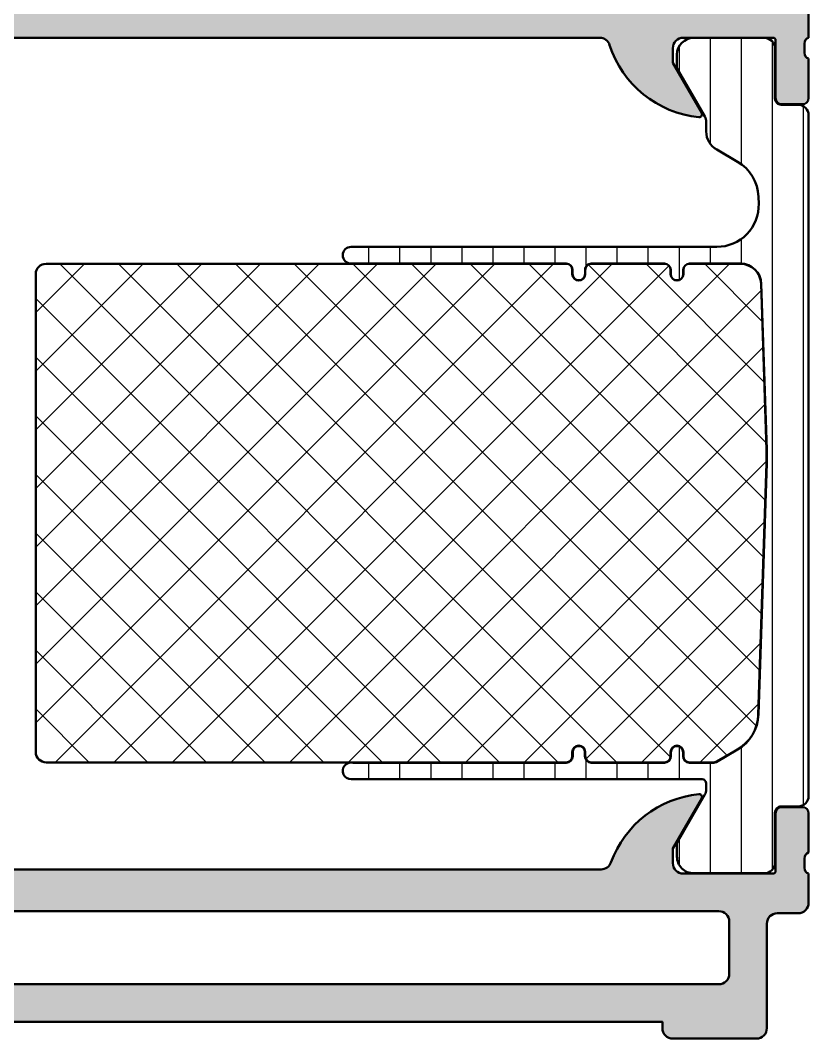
# Model space of a CAD drawing. Extents: x 26 to 99.8, y 2.8 to 86.8.
# Drawn here: x 62.07 to 99.8, y 2.8 to 51.53 of the extents above; entities that cross this region are included whole.
import ezdxf

# ---------------------------------------------------------------- set-up
doc = ezdxf.new("R2010")
doc.units = 0
for name, color, linetype, lineweight in [('0S-Alu contour', 7, 'Continuous', 50), ('0S-Alu hatch', 252, 'Continuous', 25), ('0S-Plastic contour', 254, 'Continuous', 50), ('0S-Plastic hatch', 253, 'Continuous', 25), ('0S-PT contour', 91, 'Continuous', 50), ('0S-PT hatch', 103, 'Continuous', 25)]:
    doc.layers.add(name, color=color, linetype=linetype, lineweight=lineweight)

# ---------------------------------------------------------------- blocks, each defined once
blk = doc.blocks.new('438270__42D3AA4D_421F_46EE_848D_4196FA801ECA_')
at = {"layer": '0S-Alu hatch'}
h = blk.add_hatch(color=256, dxfattribs=at)
edge = h.paths.add_edge_path()
edge.add_line((26.00000000000001, 10.70000000000005), (26, 3.300000000000006))
edge.add_arc((26.49999999999999, 3.300000000000004), 0.4999999999999858, 180, 269.9999999999984)
edge.add_line((26.49999999999997, 2.800000000000018), (27.5, 2.800000000000015))
edge.add_arc((27.5, 3.300000000000015), 0.5, 270, 360)
edge.add_line((28, 3.300000000000015), (28.00000000000002, 3.600000000000006))
edge.add_line((28.00000000000002, 3.600000000000006), (92.79999999999998, 3.600000000000006))
edge.add_line((92.79999999999998, 3.600000000000006), (92.79999999999998, 3.299999999999994))
edge.add_arc((93.3, 3.299999999999997), 0.5, 180, 270)
edge.add_line((93.3, 2.799999999999997), (97.3, 2.799999999999998))
edge.add_arc((97.3, 3.299999999999998), 0.5, 270, 360)
edge.add_line((97.80000000000001, 3.299999999999998), (97.80000000000001, 8.300000000000011))
edge.add_ellipse((98.3, 8.300000000000011), major_axis=(-0.5, 0), ratio=1, start_angle=270, end_angle=360, ccw=False)
edge.add_line((98.3, 8.800000000000011), (99.29999999999998, 8.800000000000011))
edge.add_arc((99.29999999999998, 9.300000000000004), 0.4999999999999938, 270, 360)
edge.add_line((99.8, 9.300000000000004), (99.8, 10.69999999999998))
edge.add_ellipse((99.87883644654303, 10.96752059199309), major_axis=(-0.2788950563274307, 0), ratio=1, start_angle=-1.1645893740997053, end_angle=73.58012358050922, ccw=False)
edge.add_line((99.599999, 10.97318899999148), (99.599999, 11.42678299999148))
edge.add_ellipse((99.87886709564316, 11.43244365946853), major_axis=(-0.2789255417371575, 0), ratio=1, start_angle=-73.57540544464399, end_angle=1.1628700728853119, ccw=False)
edge.add_line((99.79999999999998, 11.69998699999148), (99.79999999999998, 13.57999799999998))
edge.add_arc((99.49999999999999, 13.57999799999998), 0.2999999999999971, 0, 90)
edge.add_line((99.49999999999999, 13.87999799999998), (98.5200256809572, 13.87999799999999))
edge.add_arc((98.5200256809572, 13.57999799999999), 0.3000000000000007, 90, 180)
edge.add_line((98.2200256809572, 13.57999799999999), (98.22002568095719, 10.81999999999999))
edge.add_ellipse((98.1000256809572, 10.81999999999999), major_axis=(-0.1199999999999903, 0), ratio=1, start_angle=90, end_angle=180, ccw=False)
edge.add_line((98.1000256809572, 10.7), (93.8, 10.70000000000001))
edge.add_ellipse((93.8, 11.20000000000001), major_axis=(-0.5000000000000018, 0), ratio=1, start_angle=0, end_angle=90, ccw=False)
edge.add_line((93.3, 11.20000000000001), (93.29999999999998, 11.9))
edge.add_line((93.29999999999998, 11.9), (94.68149545762235, 14.29282032302757))
edge.add_arc((94.56188021535169, 14.36188021535171), 0.1381197846482903, 329.9999999999994, 455.6225775507896)
edge.add_arc((95.03822324117377, 9.52339113815224), 4.999999999999958, 95.62257755079334, 160.0499003679414)
edge.add_ellipse((89.8682774794047, 11.40000000000004), major_axis=(-0.5000000000000246, 0), ratio=1, start_angle=90, end_angle=160.0499003679405, ccw=False)
edge.add_line((89.8682774794047, 10.90000000000001), (35.93172252059524, 10.9))
edge.add_ellipse((35.93172252059524, 11.40000000000029), major_axis=(-0.500000000000286, 0), ratio=1, start_angle=19.95009963205831, end_angle=90, ccw=False)
edge.add_arc((30.76177675882619, 9.523391138152526), 4.999999999999651, 19.95009963205846, 84.37742244920597)
edge.add_arc((31.23811978464829, 14.3618802153517), 0.1381197846482778, 84.37742244920386, 210.0000000000022)
edge.add_line((31.11850454237765, 14.29282032302756), (32.50000000000006, 11.89999999999995))
edge.add_line((32.50000000000006, 11.89999999999995), (32.5, 11.19999999999997))
edge.add_ellipse((32, 11.20000000000001), major_axis=(-0.5, 0), ratio=1, start_angle=90, end_angle=180, ccw=False)
edge.add_line((32, 10.70000000000001), (27.69997431904279, 10.69999999999998))
edge.add_ellipse((27.69997431904278, 10.82000000000001), major_axis=(-0.120000000000033, 0), ratio=1, start_angle=0, end_angle=90.00000000000682, ccw=False)
edge.add_line((27.57997431904275, 10.82000000000001), (27.57997431904276, 13.57999799999997))
edge.add_arc((27.27997431904278, 13.579998), 0.2999999999999829, 0, 90)
edge.add_line((27.27997431904278, 13.87999799999998), (26.3, 13.879998))
edge.add_arc((26.3, 13.57999799999996), 0.3000000000000398, 90, 180)
edge.add_line((25.99999999999996, 13.57999799999996), (25.99999999999999, 11.69998699999146))
edge.add_ellipse((25.92113290435682, 11.43244365946854), major_axis=(-0.2789255417371304, 0), ratio=1, start_angle=178.8371299271082, end_angle=253.5754054446454, ccw=False)
edge.add_line((26.20000099999997, 11.42678299999146), (26.20000099999997, 10.97318899999136))
edge.add_ellipse((25.92116355345701, 10.96752059199309), major_axis=(-0.2788950563273504, 0), ratio=1, start_angle=106.41987641948961, end_angle=181.1645893740763, ccw=False)
edge = h.paths.add_edge_path()
edge.add_line((95.49999999999999, 5.400000000000007), (28.30000000000003, 5.399999999999994))
edge.add_ellipse((28.30000000000003, 5.900000000000022), major_axis=(-0.5000000000000285, 0), ratio=1, start_angle=0, end_angle=90, ccw=False)
edge.add_line((27.8, 5.900000000000022), (27.79999999999999, 8.399999999999999))
edge.add_ellipse((28.3, 8.399999999999999), major_axis=(-0.5000000000000098, 0), ratio=1, start_angle=270, end_angle=360, ccw=False)
edge.add_line((28.3, 8.90000000000001), (95.5, 8.90000000000001))
edge.add_ellipse((95.5, 8.40000000000001), major_axis=(-0.5, 0), ratio=1, start_angle=180, end_angle=270, ccw=False)
edge.add_line((96, 8.400000000000006), (95.99999999999999, 5.900000000000006))
edge.add_ellipse((95.49999999999999, 5.900000000000006), major_axis=(-0.5, 0), ratio=1, start_angle=90, end_angle=180, ccw=False)
at = {"layer": '0S-Alu contour', "color": 7}
for points in [[(31.11850454237765, 14.29282032302756), (32.50000000000006, 11.89999999999995), (32.5, 11.19999999999997)], [(93.3, 11.20000000000001), (93.29999999999998, 11.9), (94.68149545762235, 14.29282032302757)], [(27.27997431904278, 13.87999799999998), (26.3, 13.879998)], [(99.49999999999999, 13.87999799999998), (98.5200256809572, 13.87999799999999)], [(25.99999999999996, 13.57999799999996), (25.99999999999999, 11.69998699999146)], [(27.57997431904275, 10.82000000000001), (27.57997431904276, 13.57999799999997)], [(98.2200256809572, 13.57999799999999), (98.22002568095719, 10.81999999999999)], [(99.79999999999998, 11.69998699999148), (99.79999999999998, 13.57999799999998)], [(26.20000099999997, 11.42678299999146), (26.20000099999997, 10.97318899999136)], [(99.599999, 10.97318899999148), (99.599999, 11.42678299999148)], [(89.8682774794047, 10.90000000000001), (35.93172252059524, 10.9)], [(26.00000000000001, 10.70000000000005), (26, 3.300000000000006)], [(32, 10.70000000000001), (27.69997431904279, 10.69999999999998)], [(98.1000256809572, 10.7), (93.8, 10.70000000000001)], [(99.8, 9.300000000000004), (99.8, 10.69999999999998)], [(28.3, 8.90000000000001), (95.5, 8.90000000000001)], [(98.3, 8.800000000000011), (99.29999999999998, 8.800000000000011)], [(27.8, 5.900000000000022), (27.79999999999999, 8.399999999999999)], [(96, 8.400000000000006), (95.99999999999999, 5.900000000000006)], [(97.80000000000001, 3.299999999999998), (97.80000000000001, 8.300000000000011)], [(95.49999999999999, 5.400000000000007), (28.30000000000003, 5.399999999999994)], [(28, 3.300000000000015), (28.00000000000002, 3.600000000000006), (92.79999999999998, 3.600000000000006), (92.79999999999998, 3.299999999999994)], [(26.49999999999997, 2.800000000000018), (27.5, 2.800000000000015)], [(93.3, 2.799999999999997), (97.3, 2.799999999999998)]]:
    blk.add_lwpolyline(points, dxfattribs=at)
for centre, radius, start, end in [((31.23811978464829, 14.3618802153517), 0.1381197846482778, 84.37742244920386, 210.0000000000022), ((30.76177675882619, 9.523391138152526), 4.999999999999651, 19.95009963205846, 84.37742244920597), ((95.03822324117377, 9.52339113815224), 4.999999999999958, 95.62257755079334, 160.0499003679414), ((94.56188021535169, 14.36188021535171), 0.1381197846482903, 329.9999999999994, 95.62257755078969), ((26.3, 13.57999799999996), 0.3000000000000398, 90, 180), ((27.27997431904278, 13.579998), 0.2999999999999829, 0, 90), ((98.5200256809572, 13.57999799999999), 0.3000000000000007, 90, 180), ((99.49999999999999, 13.57999799999998), 0.2999999999999971, 0, 90), ((99.29999999999998, 9.300000000000004), 0.4999999999999938, 270, 0), ((26.49999999999999, 3.300000000000004), 0.4999999999999858, 180, 269.9999999999984), ((27.5, 3.300000000000015), 0.5, 270, 0), ((93.3, 3.299999999999997), 0.5, 180, 270), ((97.3, 3.299999999999998), 0.5, 270, 0)]:
    blk.add_arc(centre, radius, start, end, dxfattribs=at)
at = {"layer": '0S-Alu contour', "color": 7, "extrusion": (0, 0, -1)}
for centre, radius, start, end in [((-25.92113290435682, 11.43244365946854), 0.2789255417371304, 106.4245945553546, 181.1628700728919), ((-99.87886709564316, 11.43244365946853), 0.2789255417371575, 358.8371299271147, 73.57540544464406), ((-35.93172252059524, 11.40000000000029), 0.500000000000286, 270, 340.0499003679417), ((-89.8682774794047, 11.40000000000004), 0.5000000000000246, 199.9500996320595, 270), ((-25.92116355345701, 10.96752059199309), 0.2788950563273504, 178.8354106259237, 253.5801235805104), ((-27.69997431904278, 10.82000000000001), 0.120000000000033, 269.9999999999932, 0), ((-32, 11.20000000000001), 0.5, 180, 270), ((-93.8, 11.20000000000001), 0.5000000000000018, 270, 0), ((-98.1000256809572, 10.81999999999999), 0.1199999999999903, 180, 270), ((-99.87883644654303, 10.96752059199309), 0.2788950563274307, 286.4198764194908, 1.164589374099741), ((-28.3, 8.399999999999999), 0.5000000000000098, 0, 90), ((-95.5, 8.40000000000001), 0.5, 90, 180), ((-98.3, 8.300000000000011), 0.5, 0, 90), ((-28.30000000000003, 5.900000000000022), 0.5000000000000285, 270, 0), ((-95.49999999999999, 5.900000000000006), 0.5, 180, 270)]:
    blk.add_arc(centre, radius, start, end, dxfattribs=at)
blk = doc.blocks.new('284257__7D83EADB_90C5_4C7D_AEAF_A1377EA3209D___F0C90B5B_12BB_441E_8969_C9B64E093ADA_')
at = {"layer": '0S-Plastic hatch'}
h = blk.add_hatch(dxfattribs=at)
h.set_pattern_fill('ANSI31', color=256, scale=0.4680000000000001, angle=45, style=0)
h.set_pattern_definition([(90, (0, 0), (-1.4859, 0), [])])
edge = h.paths.add_edge_path()
edge.add_line((99.7982194002036, 46.99215112069119), (99.7982194002036, 14.41211966253131))
edge.add_ellipse((99.2982194002036, 14.41211966253132), major_axis=(-0.5, 0), ratio=1, start_angle=89.9999999999983, end_angle=180, ccw=False)
edge.add_line((99.2982194002036, 13.91211966253132), (98.48788806973987, 13.91211966253133))
edge.add_arc((98.48788806973985, 13.61211966253143), 0.2999999999998977, 89.99999999999729, 180.0079246230968)
edge.add_line((98.18788807260943, 13.61207816930205), (98.18822000096787, 11.21220454699352))
edge.add_ellipse((97.68822000575035, 11.2121353916113), major_axis=(-0.5000000000000027, 0), ratio=1, start_angle=90.00000000000159, end_angle=180.0079246230509, ccw=False)
edge.add_line((97.68822000575035, 10.7121353916113), (94.29821940020373, 10.71213539161124))
edge.add_ellipse((94.2982194002037, 11.5121353916113), major_axis=(-0.800000000000054, 0), ratio=1, start_angle=0, end_angle=90.00000000000102, ccw=False)
edge.add_line((93.49821940020365, 11.5121353916113), (93.49821940020365, 12.16213539161156))
edge.add_line((93.49821940020365, 12.16213539161156), (94.83552925371313, 14.47842400335274))
edge.add_arc((94.39821939969946, 14.72082881372234), 0.500000000507783, 330.9999999999673, 360)
edge.add_line((94.89821940020722, 14.72082881372234), (94.89821940020357, 15.01213539161392))
edge.add_arc((94.69821940020366, 15.01213539161141), 0.1999999999999176, 0, 90)
edge.add_line((94.69821940020366, 15.21213539161132), (77.89869307453608, 15.21213539161129))
edge.add_ellipse((77.89869307453611, 15.61213539161129), major_axis=(-0.4000000000000004, 0), ratio=1, start_angle=-102.83856814098363, end_angle=89.99999999999591, ccw=False)
edge.add_line((77.98757501870926, 16.00213539161129), (88.19869307453612, 16.00213539161136))
edge.add_arc((88.19869307453612, 16.31213539161134), 0.3099999999999898, 270, 360)
edge.add_line((88.50869307453613, 16.31213539161134), (88.50869307453613, 16.51213539161132))
edge.add_ellipse((88.79869307453612, 16.51213539161129), major_axis=(-0.2900000000000062, 0), ratio=1, start_angle=180, end_angle=360, ccw=False)
edge.add_line((89.08869307453612, 16.51213539161126), (89.08869307453608, 16.31213539161147))
edge.add_arc((89.39869307453613, 16.31213539161138), 0.310000000000052, 180, 270)
edge.add_line((89.39869307453613, 16.00213539161133), (92.89822008476602, 16.00213539161131))
edge.add_arc((92.89822008476602, 16.31213515309116), 0.309999761479844, 270, 360)
edge.add_line((93.20821984624588, 16.31213515309116), (93.20821984624588, 16.51213515309115))
edge.add_ellipse((93.49821984624587, 16.51213515309112), major_axis=(-0.2900000000000062, 0), ratio=1, start_angle=180, end_angle=360, ccw=False)
edge.add_line((93.7882198462459, 16.51213515309109), (93.78821984624584, 16.31213515309131))
edge.add_arc((94.09821960772572, 16.31213515309122), 0.3099997614798724, 180, 270)
edge.add_line((94.09821960772572, 16.00213539161135), (95.26232101540393, 16.00213539161134))
edge.add_arc((95.26232101540393, 16.21213539124273), 0.2099999996313873, 270, 299.9999946536821)
edge.add_line((95.3673209982496, 16.03027004696959), (96.39912349851025, 16.6375283746364))
edge.add_arc((95.3991236639393, 18.36957926879846), 1.999999992277378, 299.9999946553821, 358.2770022894822)
edge.add_line((97.39821940020357, 18.30944436745539), (97.7928388301676, 30.33413775413861))
edge.add_arc((87.79821940019951, 30.6621353916109), 10.00000000000414, 358.1203748410041, 361.8796251590568)
edge.add_line((97.79283883016724, 30.9901330290938), (97.53506447884953, 38.92493515535926))
edge.add_arc((96.53560253585307, 38.89213539161133), 1.000000000000091, 1.879625159036837, 90.0000000000016)
edge.add_line((96.53560253585304, 39.89213539161142), (94.09821940020355, 39.89213539161133))
edge.add_arc((94.09821940020358, 39.59213539161137), 0.2999999999999687, 90.00000000000273, 180)
edge.add_line((93.7982194002036, 39.59213539161137), (93.7982194002036, 39.39213539161134))
edge.add_ellipse((93.49821940020362, 39.39213539161134), major_axis=(-0.2999999999999829, 0), ratio=1, start_angle=0, end_angle=180, ccw=False)
edge.add_line((93.19821940020364, 39.39213539161134), (93.19821940020364, 39.59213539161133))
edge.add_arc((92.89821940020364, 39.59213539161133), 0.2999999999999829, 0, 90)
edge.add_line((92.89821940020364, 39.89213539161132), (89.39869307453607, 39.89213539161133))
edge.add_arc((89.39869307453606, 39.59213539161135), 0.29999999999999, 89.99999999999729, 180)
edge.add_line((89.09869307453607, 39.59213539161135), (89.09869307453607, 39.39213539161134))
edge.add_ellipse((88.79869307453608, 39.39213539161134), major_axis=(-0.2999999999999829, 0), ratio=1, start_angle=0, end_angle=180, ccw=False)
edge.add_line((88.4986930745361, 39.39213539161133), (88.4986930745361, 39.59213539161135))
edge.add_arc((88.19869307453611, 39.59213539161135), 0.2999999999999971, 0, 90)
edge.add_line((88.19869307453611, 39.89213539161135), (77.89869307453606, 39.89213539161135))
edge.add_ellipse((77.89869307453606, 40.29213539161133), major_axis=(-0.3999999999999915, 0), ratio=1, start_angle=-90, end_angle=90, ccw=False)
edge.add_line((77.89869307453606, 40.69213539161133), (95.4103579879039, 40.69213539161121))
edge.add_arc((95.41035798790391, 42.69213539161127), 2.000000000000063, 269.9999999999996, 361.8796251590051)
edge.add_line((97.40928187389675, 42.75773491910602), (97.39821940020357, 43.09482641576715))
edge.add_arc((95.39912365622013, 43.03469151419196), 2.000000000000046, 1.722997710515216, 60.00000552362365)
edge.add_line((96.39912348924106, 44.7667424181663), (95.39821948369315, 45.3446144865456))
edge.add_ellipse((95.89821940020359, 46.21063993853272), major_axis=(-0.9999999999999554, 0), ratio=1, start_angle=0, end_angle=60.00000552362371, ccw=False)
edge.add_line((94.89821940020362, 46.21063993853272), (94.89821940020747, 46.68344196959931))
edge.add_arc((94.39821940008557, 46.68344196960337), 0.5000000001219008, 0, 28.99999999998243)
edge.add_line((94.83552925376196, 46.9258467797855), (93.4982194002036, 49.24213539161137))
edge.add_line((93.4982194002036, 49.24213539161137), (93.4982194002036, 49.89213539161122))
edge.add_ellipse((94.29821940020358, 49.89213539161122), major_axis=(-0.7999999999999972, 0), ratio=1, start_angle=270.000000000001, end_angle=360, ccw=False)
edge.add_line((94.29821940020358, 50.69213539161122), (97.68822001053275, 50.69213539161127))
edge.add_ellipse((97.68822001053276, 50.19213539161126), major_axis=(-0.5000000000000142, 0), ratio=1, start_angle=179.9920752627074, end_angle=270.00000000000165, ccw=False)
edge.add_line((98.18822000575018, 50.19206623523242), (98.18788807260938, 47.79219261451829))
edge.add_arc((98.48788806973975, 47.79215112069109), 0.2999999999999337, 179.9920752627072, 270)
edge.add_line((98.48788806973975, 47.49215112069116), (99.29821940020366, 47.49215112069116))
edge.add_ellipse((99.29821940020366, 46.99215112069119), major_axis=(-0.4999999999999645, 0), ratio=1, start_angle=180, end_angle=270, ccw=False)
at = {"layer": '0S-Plastic contour', "color": 7}
for points in [[(94.29821940020358, 50.69213539161122), (97.68822001053275, 50.69213539161127)], [(94.83552925376196, 46.9258467797855), (93.4982194002036, 49.24213539161137), (93.4982194002036, 49.89213539161122)], [(98.18822000575018, 50.19206623523242), (98.18788807260938, 47.79219261451829)], [(98.48788806973975, 47.49215112069116), (99.29821940020366, 47.49215112069116)], [(99.7982194002036, 46.99215112069119), (99.7982194002036, 14.41211966253131)], [(94.89821940020362, 46.21063993853272), (94.89821940020747, 46.68344196959931)], [(96.39912348924106, 44.7667424181663), (95.39821948369315, 45.3446144865456)], [(97.40928187389675, 42.75773491910602), (97.39821940020357, 43.09482641576715)], [(77.89869307453606, 40.69213539161133), (95.4103579879039, 40.69213539161121)], [(88.19869307453611, 39.89213539161135), (77.89869307453606, 39.89213539161135)], [(88.4986930745361, 39.39213539161133), (88.4986930745361, 39.59213539161135)], [(89.09869307453607, 39.59213539161135), (89.09869307453607, 39.39213539161134)], [(92.89821940020364, 39.89213539161132), (89.39869307453607, 39.89213539161133)], [(93.19821940020364, 39.39213539161134), (93.19821940020364, 39.59213539161133)], [(93.7982194002036, 39.59213539161137), (93.7982194002036, 39.39213539161134)], [(96.53560253585304, 39.89213539161142), (94.09821940020355, 39.89213539161133)], [(97.79283883016724, 30.9901330290938), (97.53506447884953, 38.92493515535926)], [(97.39821940020357, 18.30944436745539), (97.7928388301676, 30.33413775413861)], [(95.3673209982496, 16.03027004696959), (96.39912349851025, 16.6375283746364)], [(88.50869307453613, 16.31213539161134), (88.50869307453613, 16.51213539161132)], [(89.08869307453612, 16.51213539161126), (89.08869307453608, 16.31213539161147)], [(93.20821984624588, 16.31213515309116), (93.20821984624588, 16.51213515309115)], [(93.7882198462459, 16.51213515309109), (93.78821984624584, 16.31213515309131)], [(77.98757501870926, 16.00213539161129), (88.19869307453612, 16.00213539161136)], [(89.39869307453613, 16.00213539161133), (92.89822008476602, 16.00213539161131)], [(94.09821960772572, 16.00213539161135), (95.26232101540393, 16.00213539161134)], [(94.69821940020366, 15.21213539161132), (77.89869307453608, 15.21213539161129)], [(94.89821940020722, 14.72082881372234), (94.89821940020357, 15.01213539161392)], [(93.49821940020365, 11.5121353916113), (93.49821940020365, 12.16213539161156), (94.83552925371313, 14.47842400335274)], [(99.2982194002036, 13.91211966253132), (98.48788806973987, 13.91211966253133)], [(98.18788807260943, 13.61207816930205), (98.18822000096787, 11.21220454699352)], [(97.68822000575035, 10.7121353916113), (94.29821940020373, 10.71213539161124)]]:
    blk.add_lwpolyline(points, dxfattribs=at)
at = {"layer": '0S-Plastic contour', "color": 7, "extrusion": (0, 0, -1)}
for centre, radius, start, end in [((-94.29821940020358, 49.89213539161122), 0.7999999999999972, 0, 89.99999999999898), ((-97.68822001053276, 50.19213539161126), 0.5000000000000142, 89.99999999999837, 180.0079247372927), ((-99.29821940020366, 46.99215112069119), 0.4999999999999645, 90, 180), ((-95.89821940020359, 46.21063993853272), 0.9999999999999554, 299.9999944763763, 0), ((-77.89869307453606, 40.29213539161133), 0.3999999999999915, 270, 90), ((-88.79869307453608, 39.39213539161134), 0.2999999999999829, 180, 0), ((-93.49821940020362, 39.39213539161134), 0.2999999999999829, 180, 0), ((-88.79869307453612, 16.51213539161129), 0.2900000000000062, 0, 180), ((-93.49821984624587, 16.51213515309112), 0.2900000000000062, 0, 180), ((-77.89869307453611, 15.61213539161129), 0.4000000000000004, 270.0000000000041, 102.8385681409836), ((-99.2982194002036, 14.41211966253132), 0.5, 180, 270.0000000000017), ((-94.2982194002037, 11.5121353916113), 0.800000000000054, 269.999999999999, 0), ((-97.68822000575035, 11.2121353916113), 0.5000000000000027, 179.9920753769491, 269.9999999999984)]:
    blk.add_arc(centre, radius, start, end, dxfattribs=at)
at = {"layer": '0S-Plastic contour', "color": 7}
for centre, radius, start, end in [((98.48788806973975, 47.79215112069109), 0.2999999999999337, 179.9920752627072, 270), ((94.39821940008557, 46.68344196960337), 0.5000000001219008, 0, 28.99999999998243), ((95.39912365622013, 43.03469151419196), 2.000000000000046, 1.722997710515216, 60.00000552362365), ((95.41035798790391, 42.69213539161127), 2.000000000000063, 269.9999999999996, 1.879625159005031), ((88.19869307453611, 39.59213539161135), 0.2999999999999971, 0, 90), ((89.39869307453606, 39.59213539161135), 0.29999999999999, 89.99999999999729, 180), ((92.89821940020364, 39.59213539161133), 0.2999999999999829, 0, 90), ((94.09821940020358, 39.59213539161137), 0.2999999999999687, 90.00000000000273, 180), ((96.53560253585307, 38.89213539161133), 1.000000000000091, 1.879625159036837, 90.0000000000016), ((87.79821940019951, 30.6621353916109), 10.00000000000414, 358.1203748410041, 1.879625159056813), ((95.3991236639393, 18.36957926879846), 1.999999992277378, 299.9999946553821, 358.2770022894822), ((88.19869307453612, 16.31213539161134), 0.3099999999999898, 270, 0), ((89.39869307453613, 16.31213539161138), 0.310000000000052, 180, 270), ((92.89822008476602, 16.31213515309116), 0.309999761479844, 270, 0), ((94.09821960772572, 16.31213515309122), 0.3099997614798724, 180, 270), ((95.26232101540393, 16.21213539124273), 0.2099999996313873, 270, 299.9999946536821), ((94.69821940020366, 15.01213539161141), 0.1999999999999176, 0, 90), ((94.39821939969946, 14.72082881372234), 0.500000000507783, 330.9999999999673, 0), ((98.48788806973985, 13.61211966253143), 0.2999999999998977, 89.99999999999729, 180.0079246230968)]:
    blk.add_arc(centre, radius, start, end, dxfattribs=at)
blk = doc.blocks.new('439250__AFBA15B5_FBC7_4780_A3A8_0C3008665198_')
at = {"layer": '0S-PT hatch'}
h = blk.add_hatch(dxfattribs=at)
h.set_pattern_fill('ANSI37', color=256, scale=0.625, angle=90, style=0)
h.set_pattern_definition([(135, (0, 0), (-1.403165018917055, -1.403165018917055), []), (225, (0, 0), (1.403165018917055, -1.403165018917055), [])])
edge = h.paths.add_edge_path()
edge.add_arc((63.29821988200912, 39.39213539161136), 0.490000000000002, 90, 180)
edge.add_line((62.80821988200911, 39.39213539161136), (62.8082198820091, 16.51213539161128))
edge.add_arc((63.2982198820091, 16.51213539161128), 0.4899999999999949, 180, 270.0000000000008)
edge.add_line((63.29821988200911, 16.02213539161129), (88.19869307453612, 16.02213539161128))
edge.add_arc((88.19869307453612, 16.31213539161127), 0.2899999999999885, 270, 360)
edge.add_line((88.48869307453612, 16.31213539161127), (88.48869307453612, 16.51213539161133))
edge.add_ellipse((88.79869307453612, 16.5121353916113), major_axis=(-0.3100000000000094, 0), ratio=1, start_angle=180, end_angle=360, ccw=False)
edge.add_line((89.10869307453612, 16.51213539161127), (89.10869307453606, 16.31213539161142))
edge.add_arc((89.39869307453613, 16.31213539161133), 0.2900000000000489, 180, 270)
edge.add_line((89.39869307453613, 16.02213539161128), (92.89822008476602, 16.02213539161128))
edge.add_arc((92.89822008476602, 16.31213515309112), 0.2899997614798444, 270, 360)
edge.add_line((93.18821984624589, 16.31213515309112), (93.18821984624589, 16.51213515309116))
edge.add_ellipse((93.49821984624587, 16.51213515309113), major_axis=(-0.3100000000000023, 0), ratio=1, start_angle=180, end_angle=360, ccw=False)
edge.add_line((93.80821984624589, 16.5121351530911), (93.80821984624585, 16.31213515309125))
edge.add_arc((94.09821960772572, 16.31213515309116), 0.2899997614798764, 180, 270)
edge.add_line((94.09821960772572, 16.02213539161128), (95.26232101540381, 16.02213539161128))
edge.add_arc((95.26232101540381, 16.21213539124266), 0.1899999996313841, 270, 299.9999946536842)
edge.add_line((95.35732099986569, 16.04759055597833), (96.39912349851039, 16.6392464334089))
edge.add_arc((95.37698206851508, 18.37254179380859), 2.012234059272421, 300.5282736154525, 357.9014590191401)
edge.add_line((97.38786657587956, 18.29885728161358), (97.78284421073764, 30.33446575177615))
edge.add_arc((87.79827029706121, 30.66213538319988), 9.98994913025213, 358.120365314609, 361.8417410210353)
edge.add_line((97.78305873765436, 30.98320145369412), (97.52506985941943, 38.92460715772637))
edge.add_arc((96.53560253585307, 38.89213539161124), 0.9900000000001054, 1.879625159307186, 90)
edge.add_line((96.53560253585307, 39.88213539161134), (94.09821940020358, 39.88213539161135))
edge.add_arc((94.09821940020358, 39.59213539161138), 0.2899999999999707, 90, 180)
edge.add_line((93.80821940020358, 39.59213539161138), (93.80821940020361, 39.39213539161134))
edge.add_ellipse((93.49821940020362, 39.39213539161134), major_axis=(-0.3099999999999881, 0), ratio=1, start_angle=0, end_angle=180, ccw=False)
edge.add_line((93.18821940020364, 39.39213539161134), (93.18821940020365, 39.59213539161136))
edge.add_arc((92.89821940020364, 39.59213539161137), 0.289999999999992, 0, 90)
edge.add_line((92.89821940020364, 39.88213539161136), (89.39869307453607, 39.88213539161136))
edge.add_arc((89.39869307453607, 39.59213539161137), 0.2899999999999849, 90, 180)
edge.add_line((89.10869307453609, 39.59213539161137), (89.10869307453606, 39.39213539161135))
edge.add_ellipse((88.79869307453608, 39.39213539161135), major_axis=(-0.3099999999999881, 0), ratio=1, start_angle=0, end_angle=180, ccw=False)
edge.add_line((88.48869307453609, 39.39213539161135), (88.48869307453612, 39.59213539161135))
edge.add_arc((88.19869307453611, 39.59213539161135), 0.2899999999999991, 0, 90)
edge.add_line((88.19869307453611, 39.88213539161135), (63.29821988200912, 39.88213539161136))
at = {"layer": '0S-PT contour', "color": 7}
for points in [[(88.19869307453611, 39.88213539161135), (63.29821988200912, 39.88213539161136)], [(88.48869307453609, 39.39213539161135), (88.48869307453612, 39.59213539161135)], [(89.10869307453609, 39.59213539161137), (89.10869307453606, 39.39213539161135)], [(92.89821940020364, 39.88213539161136), (89.39869307453607, 39.88213539161136)], [(93.18821940020364, 39.39213539161134), (93.18821940020365, 39.59213539161136)], [(93.80821940020358, 39.59213539161138), (93.80821940020361, 39.39213539161134)], [(96.53560253585307, 39.88213539161134), (94.09821940020358, 39.88213539161135)], [(62.80821988200911, 39.39213539161136), (62.8082198820091, 16.51213539161128)], [(97.78305873765436, 30.98320145369412), (97.52506985941943, 38.92460715772637)], [(97.38786657587956, 18.29885728161358), (97.78284421073764, 30.33446575177615)], [(95.35732099986569, 16.04759055597833), (96.39912349851039, 16.6392464334089)], [(88.48869307453612, 16.31213539161127), (88.48869307453612, 16.51213539161133)], [(89.10869307453612, 16.51213539161127), (89.10869307453606, 16.31213539161142)], [(93.18821984624589, 16.31213515309112), (93.18821984624589, 16.51213515309116)], [(93.80821984624589, 16.5121351530911), (93.80821984624585, 16.31213515309125)], [(63.29821988200911, 16.02213539161129), (88.19869307453612, 16.02213539161128)], [(89.39869307453613, 16.02213539161128), (92.89822008476602, 16.02213539161128)], [(94.09821960772572, 16.02213539161128), (95.26232101540381, 16.02213539161128)]]:
    blk.add_lwpolyline(points, dxfattribs=at)
for centre, radius, start, end in [((63.29821988200912, 39.39213539161136), 0.490000000000002, 90, 180), ((88.19869307453611, 39.59213539161135), 0.2899999999999991, 0, 90), ((89.39869307453607, 39.59213539161137), 0.2899999999999849, 90, 180), ((92.89821940020364, 39.59213539161137), 0.289999999999992, 0, 90), ((94.09821940020358, 39.59213539161138), 0.2899999999999707, 90, 180), ((96.53560253585307, 38.89213539161124), 0.9900000000001054, 1.879625159307186, 90), ((87.79827029706121, 30.66213538319988), 9.98994913025213, 358.120365314609, 1.841741021035279), ((95.37698206851508, 18.37254179380859), 2.012234059272421, 300.5282736154525, 357.9014590191401), ((63.2982198820091, 16.51213539161128), 0.4899999999999949, 180, 270.0000000000008), ((88.19869307453612, 16.31213539161127), 0.2899999999999885, 270, 0), ((89.39869307453613, 16.31213539161133), 0.2900000000000489, 180, 270), ((92.89822008476602, 16.31213515309112), 0.2899997614798444, 270, 0), ((94.09821960772572, 16.31213515309116), 0.2899997614798764, 180, 270), ((95.26232101540381, 16.21213539124266), 0.1899999996313841, 270, 299.9999946536842)]:
    blk.add_arc(centre, radius, start, end, dxfattribs=at)
at = {"layer": '0S-PT contour', "color": 7, "extrusion": (0, 0, -1)}
for centre, radius, start, end in [((-88.79869307453608, 39.39213539161135), 0.3099999999999881, 180, 0), ((-93.49821940020362, 39.39213539161134), 0.3099999999999881, 180, 0), ((-88.79869307453612, 16.5121353916113), 0.3100000000000094, 0, 180), ((-93.49821984624587, 16.51213515309113), 0.3100000000000023, 0, 180)]:
    blk.add_arc(centre, radius, start, end, dxfattribs=at)
blk = doc.blocks.new('438280__17AC99D9_22D9_4051_9981_45DB5B6DF9F1_')
at = {"layer": '0S-Alu hatch'}
h = blk.add_hatch(color=256, dxfattribs=at)
edge = h.paths.add_edge_path()
edge.add_arc((26.5, 86.29999999999897), 0.5, 90, 180)
edge.add_line((26, 86.29999999999897), (26, 80.79999999999897))
edge.add_ellipse((25.47500000000001, 80.29999999999897), major_axis=(-0.7249999999999939, 0), ratio=1, start_angle=136.397181027296, end_angle=223.6028189727041, ccw=False)
edge.add_line((26, 79.79999999999897), (26, 50.69999999999902))
edge.add_ellipse((25.92116355345697, 50.4324794080059), major_axis=(-0.2788950563274393, 0), ratio=1, start_angle=178.8354106258728, end_angle=253.5801235805097, ccw=False)
edge.add_line((26.20000100000002, 50.42681100000738), (26.200001, 49.9732170000075))
edge.add_ellipse((25.92113290435681, 49.96755634053045), major_axis=(-0.2789255417371717, 0), ratio=1, start_angle=106.42459455535499, end_angle=181.1628700728853, ccw=False)
edge.add_line((25.99999999999999, 49.70001300000748), (25.99999999999999, 47.82000199999901))
edge.add_arc((26.3, 47.82000199999901), 0.3000000000000114, 180, 270)
edge.add_line((26.3, 47.52000199999899), (27.27997431904278, 47.52000199999899))
edge.add_arc((27.27997431904278, 47.82000199999901), 0.3000000000000114, 270, 360)
edge.add_line((27.57997431904279, 47.82000199999901), (27.57997431904279, 50.579999999999))
edge.add_ellipse((27.69997431904277, 50.579999999999), major_axis=(-0.1199999999999761, 0), ratio=1, start_angle=270, end_angle=360, ccw=False)
edge.add_line((27.69997431904277, 50.69999999999898), (31.99999999999999, 50.69999999999898))
edge.add_ellipse((31.99999999999999, 50.19999999999898), major_axis=(-0.5, 0), ratio=1, start_angle=180, end_angle=270, ccw=False)
edge.add_line((32.49999999999999, 50.19999999999898), (32.5, 49.49999999999898))
edge.add_line((32.5, 49.49999999999898), (31.11850454237761, 47.10717967697141))
edge.add_arc((31.23811978464826, 47.03811978464727), 0.1381197846482877, 150.0000000000014, 275.6225775508016)
edge.add_arc((30.76177675882619, 51.876608861847), 5.000000000000204, 275.6225775507932, 342.2515836439283)
edge.add_ellipse((35.99999999999982, 50.19999999999909), major_axis=(-0.4999999999996667, 0), ratio=1, start_angle=270, end_angle=342.2515836439286, ccw=False)
edge.add_line((35.99999999999982, 50.69999999999875), (89.80000000000146, 50.69999999999898))
edge.add_ellipse((89.80000000000146, 50.20000000000004), major_axis=(-0.4999999999989413, 0), ratio=1, start_angle=197.7484163560696, end_angle=270, ccw=False)
edge.add_arc((95.03822324117381, 51.87660886184729), 4.999999999999498, 197.7484163560691, 264.3774224492055)
edge.add_arc((94.56188021535166, 47.0381197846483), 0.1381197846483166, 264.3774224492054, 390.0000000000004)
edge.add_line((94.68149545762235, 47.10717967697246), (93.29999999999998, 49.50000000000001))
edge.add_line((93.29999999999998, 49.50000000000001), (93.29999999999998, 50.19999999999999))
edge.add_ellipse((93.8, 50.2), major_axis=(-0.5000000000000142, 0), ratio=1, start_angle=269.99999999998863, end_angle=360, ccw=False)
edge.add_line((93.8000000000001, 50.70000000000002), (98.10002568095868, 50.69999999999899))
edge.add_ellipse((98.10002568095864, 50.57999999999899), major_axis=(-0.1200000000000045, 0), ratio=1, start_angle=180, end_angle=269.9999999999864, ccw=False)
edge.add_line((98.22002568095864, 50.57999999999899), (98.22002568095864, 47.820001999999))
edge.add_arc((98.52002568095864, 47.82000199999901), 0.2999999999999971, 180, 270)
edge.add_line((98.52002568095864, 47.520001999999), (99.50000000000144, 47.52000199999899))
edge.add_arc((99.50000000000144, 47.820001999999), 0.3000000000000114, 270, 360)
edge.add_line((99.80000000000145, 47.820001999999), (99.80000000000145, 49.7000130000075))
edge.add_ellipse((99.8788670956446, 49.96755634053044), major_axis=(-0.2789255417371423, 0), ratio=1, start_angle=-1.1628700728251147, end_angle=73.57540544464621, ccw=False)
edge.add_line((99.59999900000143, 49.97321700000719), (99.59999900000143, 50.42681100000752))
edge.add_ellipse((99.87883644654246, 50.43247940800585), major_axis=(-0.2788950563254052, 0), ratio=1, start_angle=-73.58012358050831, end_angle=1.164589374096579, ccw=False)
edge.add_line((99.79999999999998, 50.69999999999702), (99.8, 86.29999999999897))
edge.add_arc((99.29999999999998, 86.29999999999897), 0.5, 0, 90)
edge.add_line((99.29999999999998, 86.79999999999897), (98.3, 86.79999999999897))
edge.add_arc((98.3, 86.29999999999897), 0.5, 90, 180)
edge.add_line((97.80000000000001, 86.29999999999897), (97.80000000000001, 85.99999999999898))
edge.add_line((97.80000000000001, 85.99999999999898), (31, 85.99999999999898))
edge.add_line((31, 85.99999999999898), (31, 86.29999999999897))
edge.add_arc((30.5, 86.29999999999897), 0.5, 0, 90)
edge.add_line((30.5, 86.79999999999897), (26.5, 86.79999999999897))
edge = h.paths.add_edge_path()
edge.add_line((35.7, 83.99999999999899), (35.7, 84.199999999999))
edge.add_line((35.7, 84.199999999999), (90.29999999999998, 84.19999999999906))
edge.add_line((90.29999999999998, 84.19999999999906), (90.29999999999998, 83.99999999999899))
edge.add_line((90.29999999999998, 83.99999999999899), (97.29999999999998, 83.99999999999899))
edge.add_ellipse((97.29999999999998, 83.499999999999), major_axis=(-0.5, 0), ratio=1, start_angle=180, end_angle=270, ccw=False)
edge.add_line((97.79999999999998, 83.499999999999), (97.79999999999998, 53.19999999999894))
edge.add_ellipse((97.29999999999998, 53.19999999999894), major_axis=(-0.5, 0), ratio=1, start_angle=90, end_angle=180, ccw=False)
edge.add_line((97.29999999999998, 52.69999999999894), (28.70000000000002, 52.69999999999898))
edge.add_ellipse((28.69999999999999, 53.19999999999898), major_axis=(-0.5, 0), ratio=1, start_angle=0, end_angle=90.00000000000318, ccw=False)
edge.add_line((28.19999999999999, 53.19999999999898), (28.2, 83.499999999999))
edge.add_ellipse((28.7, 83.499999999999), major_axis=(-0.5, 0), ratio=1, start_angle=270, end_angle=360, ccw=False)
edge.add_line((28.7, 83.999999999999), (35.7, 83.99999999999899))
at = {"layer": '0S-Alu contour', "color": 7}
for points in [[(30.5, 86.79999999999897), (26.5, 86.79999999999897)], [(99.29999999999998, 86.79999999999897), (98.3, 86.79999999999897)], [(26, 86.29999999999897), (26, 80.79999999999897)], [(97.80000000000001, 86.29999999999897), (97.80000000000001, 85.99999999999898), (31, 85.99999999999898), (31, 86.29999999999897)], [(99.79999999999998, 50.69999999999702), (99.8, 86.29999999999897)], [(28.7, 83.999999999999), (35.7, 83.99999999999899)], [(35.7, 83.99999999999899), (35.7, 84.199999999999), (90.29999999999998, 84.19999999999906), (90.29999999999998, 83.99999999999899), (97.29999999999998, 83.99999999999899)], [(28.19999999999999, 53.19999999999898), (28.2, 83.499999999999)], [(97.79999999999998, 83.499999999999), (97.79999999999998, 53.19999999999894)], [(26, 79.79999999999897), (26, 50.69999999999902)], [(97.29999999999998, 52.69999999999894), (28.70000000000002, 52.69999999999898)], [(27.69997431904277, 50.69999999999898), (31.99999999999999, 50.69999999999898)], [(35.99999999999982, 50.69999999999875), (89.80000000000146, 50.69999999999898)], [(93.8000000000001, 50.70000000000002), (98.10002568095868, 50.69999999999899)], [(26.20000100000002, 50.42681100000738), (26.200001, 49.9732170000075)], [(27.57997431904279, 47.82000199999901), (27.57997431904279, 50.579999999999)], [(32.49999999999999, 50.19999999999898), (32.5, 49.49999999999898), (31.11850454237761, 47.10717967697141)], [(94.68149545762235, 47.10717967697246), (93.29999999999998, 49.50000000000001), (93.29999999999998, 50.19999999999999)], [(98.22002568095864, 50.57999999999899), (98.22002568095864, 47.820001999999)], [(99.59999900000143, 49.97321700000719), (99.59999900000143, 50.42681100000752)], [(25.99999999999999, 49.70001300000748), (25.99999999999999, 47.82000199999901)], [(99.80000000000145, 47.820001999999), (99.80000000000145, 49.7000130000075)], [(26.3, 47.52000199999899), (27.27997431904278, 47.52000199999899)], [(98.52002568095864, 47.520001999999), (99.50000000000144, 47.52000199999899)]]:
    blk.add_lwpolyline(points, dxfattribs=at)
for centre, radius, start, end in [((26.5, 86.29999999999897), 0.5, 90, 180), ((30.5, 86.29999999999897), 0.5, 0, 90), ((98.3, 86.29999999999897), 0.5, 90, 180), ((99.29999999999998, 86.29999999999897), 0.5, 0, 90), ((30.76177675882619, 51.876608861847), 5.000000000000204, 275.6225775507932, 342.2515836439283), ((95.03822324117381, 51.87660886184729), 4.999999999999498, 197.7484163560691, 264.3774224492055), ((26.3, 47.82000199999901), 0.3000000000000114, 180, 270), ((27.27997431904278, 47.82000199999901), 0.3000000000000114, 270, 0), ((98.52002568095864, 47.82000199999901), 0.2999999999999971, 180, 270), ((99.50000000000144, 47.820001999999), 0.3000000000000114, 270, 0), ((31.23811978464826, 47.03811978464727), 0.1381197846482877, 150.0000000000014, 275.6225775508016), ((94.56188021535166, 47.0381197846483), 0.1381197846483166, 264.3774224492054, 30.00000000000041)]:
    blk.add_arc(centre, radius, start, end, dxfattribs=at)
at = {"layer": '0S-Alu contour', "color": 7, "extrusion": (0, 0, -1)}
for centre, radius, start, end in [((-28.7, 83.499999999999), 0.5, 0, 90), ((-97.29999999999998, 83.499999999999), 0.5, 90, 180), ((-25.47500000000001, 80.29999999999897), 0.7249999999999939, 136.3971810272959, 223.6028189727041), ((-28.69999999999999, 53.19999999999898), 0.5, 269.9999999999968, 0), ((-97.29999999999998, 53.19999999999894), 0.5, 180, 270), ((-25.92116355345697, 50.4324794080059), 0.2788950563274393, 106.4198764194903, 181.1645893741273), ((-27.69997431904277, 50.579999999999), 0.1199999999999761, 0, 90), ((-31.99999999999999, 50.19999999999898), 0.5, 90, 180), ((-35.99999999999982, 50.19999999999909), 0.4999999999996667, 17.74841635607141, 90), ((-89.80000000000146, 50.20000000000004), 0.4999999999989413, 90, 162.2515836439304), ((-93.8, 50.2), 0.5000000000000142, 0, 90.00000000001138), ((-98.10002568095864, 50.57999999999899), 0.1200000000000045, 90.00000000001357, 180), ((-99.87883644654246, 50.43247940800585), 0.2788950563254052, 358.8354106259034, 73.58012358050821), ((-25.92113290435681, 49.96755634053045), 0.2789255417371717, 178.8371299271147, 253.575405444645), ((-99.8788670956446, 49.96755634053044), 0.2789255417371423, 286.4245945553538, 1.162870072825104)]:
    blk.add_arc(centre, radius, start, end, dxfattribs=at)
blk = doc.blocks.new('439250__C53A6625_DB42_4EEC_9577_C761B91A1DC3_')
at = {"layer": '0S-Alu contour', "color": 7}
for name in ['438280__17AC99D9_22D9_4051_9981_45DB5B6DF9F1_', '438270__42D3AA4D_421F_46EE_848D_4196FA801ECA_']:
    blk.add_blockref(name, (0, 0), dxfattribs=at)
at = {"layer": '0S-Plastic contour', "color": 7}
blk.add_blockref('284257__7D83EADB_90C5_4C7D_AEAF_A1377EA3209D___F0C90B5B_12BB_441E_8969_C9B64E093ADA_', (0, 0), dxfattribs=at)
at = {"layer": '0S-PT contour', "color": 7}
blk.add_blockref('439250__AFBA15B5_FBC7_4780_A3A8_0C3008665198_', (0, 0), dxfattribs=at)

msp = doc.modelspace()

# ---------------------------------------------------------------- block references
at = {"layer": '0S-Alu contour', "color": 7}
msp.add_blockref('439250__C53A6625_DB42_4EEC_9577_C761B91A1DC3_', (0, 0), dxfattribs=at)

doc.saveas('drawing.dxf')
